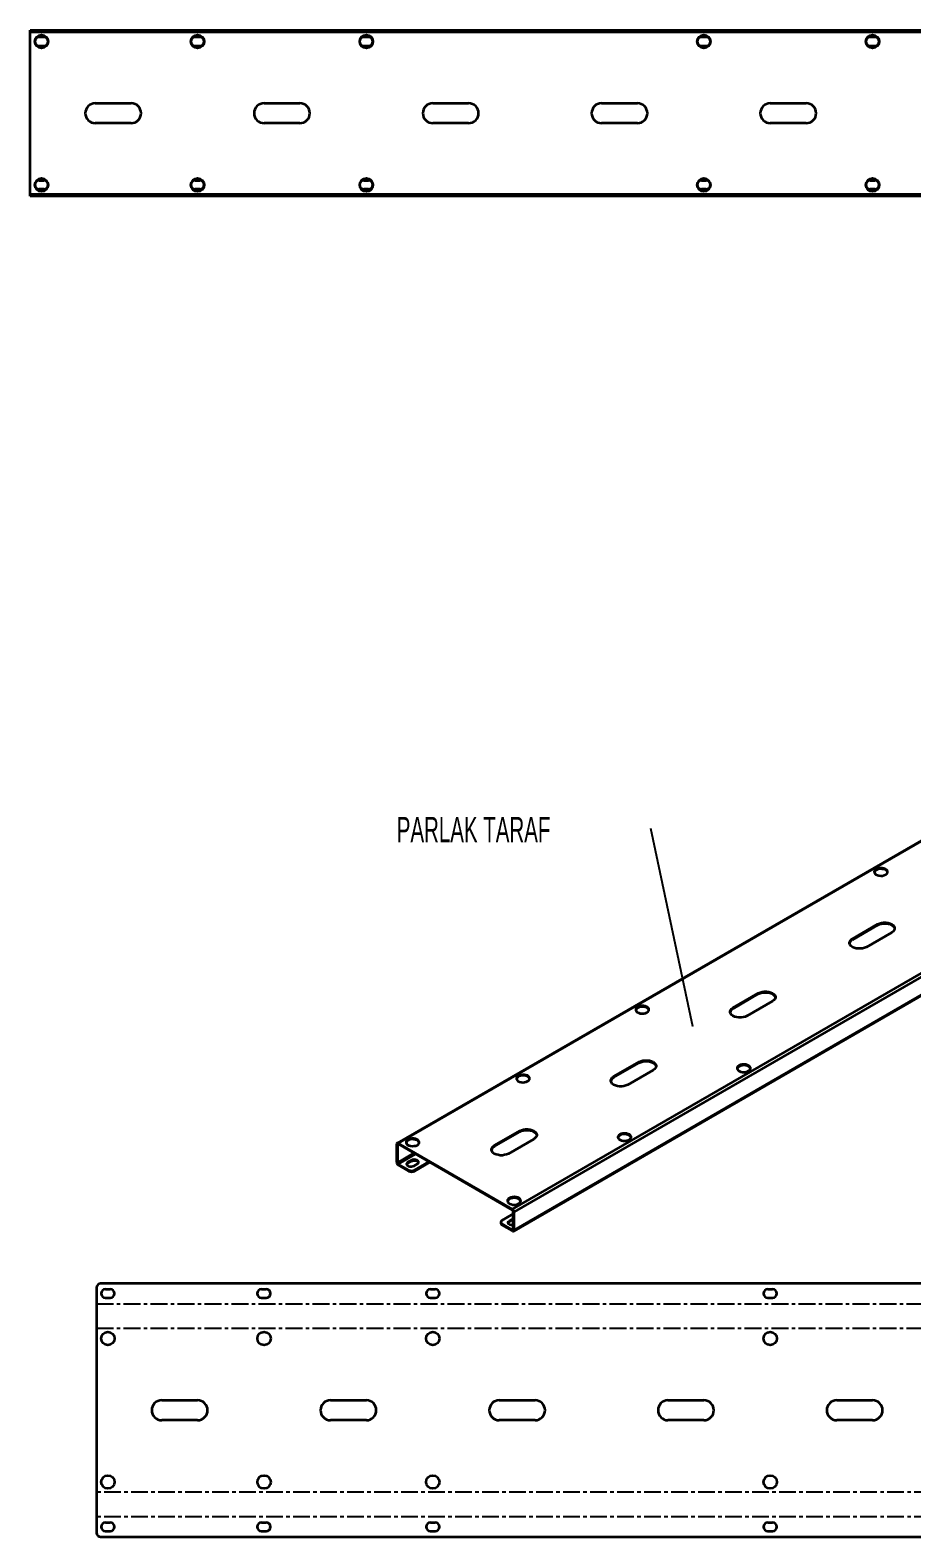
# Model space of a CAD drawing. Header units: millimetres. Extents: x -725 to 860, y -750 to 384.
# Drawn here: x -725 to -61, y -750 to 384 of the extents above; entities that cross this region are included whole.
import ezdxf

# ---------------------------------------------------------------- set-up
doc = ezdxf.new("R2010")
doc.units = ezdxf.units.MM
doc.linetypes.add('CENTERX2', pattern=[20.32, 12.7, -2.54, 2.54, -2.54])
doc.styles.add('SLDTEXTSTYLE0', font='TXT', dxfattribs={"width": 0.605})
doc.dimstyles.new('SLDDIMSTYLE0', dxfattribs={"dimtxt": 0.18, "dimasz": 0.65, "dimexe": 0, "dimexo": 0.0625, "dimgap": 0, "dimtad": 0, "dimtih": 1, "dimtoh": 1, "dimdec": 0, "dimrnd": 1e-09, "dimzin": 0, "dimdsep": 46, "dimtxsty": 'Standard', "dimblk1": 'DOT', "dimblk2": 'DOT', "dimsah": 1, "dimcen": 0.09, "dimadec": 0, "dimazin": 0, "dimtfac": 0.65, "dimtdec": 0, "dimtofl": 0, "dimtmove": 0, "dimatfit": 3, "dimldrblk": 'DOT', "dimfxl": 1, "dimfrac": 2, "dimtolj": 1, "dimtzin": 0, "dimarcsym": 0})

# ---------------------------------------------------------------- blocks, each defined once
blk = doc.blocks.new('SW_NOTE_0_1')
at = {"color": 0, "linetype": 'Continuous', "lineweight": 0, "insert": (-191.1, 8.6), "char_height": 19.05, "attachment_point": 1, "style": 'SLDTEXTSTYLE0'}
blk.add_mtext('PARLAK TARAF', dxfattribs=at)
blk = doc.blocks.new('_Dot')
at = {"color": 0, "linetype": 'ByBlock', "lineweight": -2}
blk.add_line((-0.5, 0), (-1, 0), dxfattribs=at)
at = {"color": 0, "linetype": 'ByBlock', "const_width": 0.5}
blk.add_lwpolyline([(-0.25, 0, 1), (0.25, 0, 1)], format="xyb", close=True, dxfattribs=at)

msp = doc.modelspace()

# ---------------------------------------------------------------- linework, layer by layer
at = {"color": 7, "linetype": 'Continuous', "lineweight": 35}
for p, q in [((-724.7, 382.5), (-724.7, 384.1)), ((-724.7, 384.1), (797.3, 384.1)), ((-724.7, 260.7), (-724.7, 382.5)), ((797.3, 382.5), (-724.7, 382.5)), ((-714.5, 378.9), (-718, 378.9)), ((-597, 378.9), (-600.5, 378.9)), ((-470, 378.9), (-473.5, 378.9)), ((-216, 378.9), (-219.5, 378.9)), ((-89, 378.9), (-92.5, 378.9)), ((-718, 372.4), (-714.5, 372.4)), ((-600.5, 372.4), (-597, 372.4)), ((-473.5, 372.4), (-470, 372.4)), ((-219.5, 372.4), (-216, 372.4)), ((-92.5, 372.4), (-89, 372.4)), ((-675.7, 329.1), (-648.7, 329.1)), ((-548.7, 329.1), (-521.7, 329.1)), ((-421.7, 329.1), (-394.7, 329.1)), ((-294.7, 329.1), (-267.7, 329.1)), ((-167.7, 329.1), (-140.7, 329.1)), ((-648.7, 314.1), (-675.7, 314.1)), ((-521.7, 314.1), (-548.7, 314.1)), ((-394.7, 314.1), (-421.7, 314.1)), ((-267.7, 314.1), (-294.7, 314.1)), ((-140.7, 314.1), (-167.7, 314.1)), ((-718, 270.9), (-714.5, 270.9)), ((-714.5, 264.4), (-718, 264.4)), ((-600.5, 270.9), (-597, 270.9)), ((-597, 264.4), (-600.5, 264.4)), ((-473.5, 270.9), (-470, 270.9)), ((-470, 264.4), (-473.5, 264.4)), ((-219.5, 270.9), (-216, 270.9)), ((-216, 264.4), (-219.5, 264.4)), ((-92.5, 270.9), (-89, 270.9)), ((-89, 264.4), (-92.5, 264.4)), ((-724.7, 260.7), (797.3, 260.7)), ((-724.7, 259.1), (-724.7, 260.7)), ((797.3, 259.1), (-724.7, 259.1)), ((627.7, 167.9), (-448.6, -453.4)), ((628.5, 167.8), (-447.8, -453.5)), ((-361.6, -503.2), (714.6, 118.1)), ((715.7, 116.1), (-360.5, -505.2)), ((-360.5, -518.9), (715.7, 102.4)), ((-360.8, -519.6), (715.4, 101.7)), ((-105.9, -299.8), (-86.9, -288.7)), ((-105.9, -300.4), (-86.9, -289.4)), ((-86.9, -288.7), (-86.9, -289.4)), ((-105.9, -299.8), (-105.9, -300.4)), ((-76.3, -294.9), (-95.3, -305.9)), ((-195.8, -351.6), (-176.7, -340.6)), ((-195.8, -352.3), (-176.7, -341.2)), ((-166.1, -346.7), (-185.1, -357.7)), ((-176.7, -340.6), (-176.7, -341.2)), ((-195.8, -351.6), (-195.8, -352.3)), ((-285.6, -403.4), (-266.5, -392.4)), ((-285.6, -404.1), (-266.5, -393.1)), ((-266.5, -392.4), (-266.5, -393.1)), ((-285.6, -403.4), (-285.6, -404.1)), ((-255.9, -398.6), (-274.9, -409.6)), ((-361.6, -503.2), (-447.8, -453.5)), ((-447.8, -454.1), (-447.8, -453.5)), ((-375.4, -455.3), (-356.3, -444.3)), ((-375.4, -455.9), (-356.3, -444.9)), ((-345.7, -450.4), (-364.8, -461.4)), ((-356.3, -444.3), (-356.3, -444.9)), ((-448.3, -454.5), (-448.9, -454.1)), ((-448.9, -454.1), (-448.9, -467.9)), ((-448.3, -454.5), (-447.8, -454.1)), ((-448.3, -454.5), (-448.3, -468.2)), ((-435.9, -461), (-448.3, -468.2)), ((-361.6, -503.9), (-447.8, -454.1)), ((-447.8, -469.2), (-434.8, -461.7)), ((-375.4, -455.3), (-375.4, -455.9)), ((-448.3, -468.2), (-448.9, -467.9)), ((-439.7, -473.8), (-447.8, -469.2)), ((-447.8, -469.2), (-447.8, -469.8)), ((-439.7, -474.5), (-447.8, -469.8)), ((-437.9, -466.5), (-440.4, -467.9)), ((-437.9, -467.1), (-440.4, -468.6)), ((-440.4, -467.9), (-440.4, -468.6)), ((-439.7, -474.5), (-439.7, -473.8)), ((-437.9, -467.1), (-437.9, -466.5)), ((-435.8, -470.6), (-433.3, -469.1)), ((-424.6, -467.5), (-435.5, -473.8)), ((-424, -467.9), (-435.5, -474.5)), ((-435.5, -473.8), (-435.5, -474.5)), ((-369.7, -511.8), (-361.1, -506.8)), ((-361.6, -503.9), (-361.6, -503.2)), ((-361.1, -504.8), (-360.5, -505.2)), ((-361.1, -518.6), (-361.1, -504.8)), ((-360.5, -518.9), (-360.5, -505.2)), ((-370.6, -513), (-370.6, -513.7)), ((-369.7, -514.2), (-369.7, -514.9)), ((-361.6, -518.9), (-369.7, -514.2)), ((-361.6, -519.5), (-369.7, -514.9)), ((-364, -512), (-361.6, -510.6)), ((-361.6, -511.2), (-364, -512.6)), ((-364, -512), (-364, -512.6)), ((-361.6, -510.6), (-361.1, -510.3)), ((-361.6, -511.2), (-361.6, -510.6)), ((-361.6, -511.2), (-361.1, -511)), ((-361.1, -518.6), (-361.6, -518.9)), ((-361.6, -518.9), (-361.6, -519.5)), ((-361.1, -518.6), (-360.5, -518.9)), ((-674.7, -562.2), (-674.7, -746.8)), ((844.3, -559.2), (-671.7, -559.2)), ((-668, -563.4), (-664.5, -563.4)), ((-550.5, -563.4), (-547, -563.4)), ((-423.5, -563.4), (-420, -563.4)), ((-169.5, -563.4), (-166, -563.4)), ((-668, -569.9), (-664.5, -569.9)), ((-550.5, -569.9), (-547, -569.9)), ((-423.5, -569.9), (-420, -569.9)), ((-169.5, -569.9), (-166, -569.9)), ((-625.7, -647), (-598.7, -647)), ((-498.7, -647), (-471.7, -647)), ((-371.7, -647), (-344.7, -647)), ((-244.7, -647), (-217.7, -647)), ((-117.7, -647), (-90.7, -647)), ((-598.7, -662), (-625.7, -662)), ((-471.7, -662), (-498.7, -662)), ((-344.7, -662), (-371.7, -662)), ((-217.7, -662), (-244.7, -662)), ((-90.7, -662), (-117.7, -662)), ((-668, -739), (-664.5, -739)), ((-668, -745.5), (-664.5, -745.5)), ((-550.5, -739), (-547, -739)), ((-550.5, -745.5), (-547, -745.5)), ((-423.5, -739), (-420, -739)), ((-423.5, -745.5), (-420, -745.5)), ((-169.5, -739), (-166, -739)), ((-169.5, -745.5), (-166, -745.5)), ((-671.7, -749.8), (844.3, -749.8))]:
    msp.add_line(p, q, dxfattribs=at)
at = {"color": 7, "linetype": 'CENTERX2'}
for p, q in [((-674.7, -574.4), (847.3, -574.4)), ((-674.7, -592.8), (847.3, -592.8)), ((847.3, -716.2), (-674.7, -716.2)), ((847.3, -734.6), (-674.7, -734.6))]:
    msp.add_line(p, q, dxfattribs=at)
at = {"color": 7, "linetype": 'Continuous', "lineweight": 35, "flags": 128}
for points in [[(-80.8, -251.4), (-80, -250.8), (-79.5, -250), (-79.4, -249.3), (-79.6, -248.5), (-80.2, -247.8), (-81.1, -247.2), (-82.2, -246.7), (-83.5, -246.5), (-84.9, -246.5), (-86.2, -246.7), (-87.4, -247.1), (-88.4, -247.6), (-89, -248.3), (-89.4, -249.1), (-89.3, -249.8), (-88.9, -250.6), (-88.2, -251.2), (-87.1, -251.8), (-85.9, -252.1), (-84.6, -252.2), (-83.2, -252.2), (-81.9, -251.9), (-80.8, -251.4)], [(-79.4, -249.7), (-79.6, -249.1), (-80.2, -248.4), (-81.1, -247.8), (-82.2, -247.4), (-83.5, -247.2), (-84.9, -247.1), (-86.2, -247.3), (-87.4, -247.7), (-88.4, -248.3), (-89, -248.9), (-89.4, -249.7)], [(-86.9, -288.7), (-85.5, -288.1), (-84, -287.7), (-82.4, -287.5), (-80.7, -287.5), (-79.1, -287.7), (-77.6, -288.1), (-76.3, -288.7), (-75.2, -289.5), (-74.5, -290.4), (-74.1, -291.3), (-74.1, -292.3), (-74.5, -293.2), (-75.2, -294.1), (-76.3, -294.9)], [(-86.9, -289.4), (-85.5, -288.8), (-84, -288.4), (-82.4, -288.2), (-80.7, -288.2), (-79.1, -288.4), (-77.6, -288.8), (-76.3, -289.4), (-75.2, -290.2), (-74.5, -291), (-74.1, -292), (-74.1, -292.1)], [(-95.3, -305.9), (-96.7, -306.5), (-98.2, -306.9), (-99.8, -307.1), (-101.5, -307.1), (-103.1, -306.9), (-104.6, -306.5), (-105.9, -305.9), (-107, -305.1), (-107.7, -304.3), (-108.1, -303.3), (-108.1, -302.3), (-107.7, -301.4), (-107, -300.5), (-105.9, -299.8)], [(-176.7, -340.6), (-175.3, -340), (-173.8, -339.6), (-172.2, -339.3), (-170.5, -339.3), (-168.9, -339.6), (-167.4, -340), (-166.1, -340.6), (-165, -341.3), (-164.3, -342.2), (-163.9, -343.2), (-163.9, -344.1), (-164.3, -345.1), (-165, -346), (-166.1, -346.7)], [(-176.7, -341.2), (-175.3, -340.6), (-173.8, -340.2), (-172.2, -340), (-170.5, -340), (-168.9, -340.2), (-167.4, -340.6), (-166.1, -341.2), (-165, -342), (-164.3, -342.9), (-163.9, -343.8), (-163.9, -344)], [(-260.5, -355.1), (-259.6, -354.5), (-259.1, -353.7), (-259, -352.9), (-259.2, -352.2), (-259.8, -351.5), (-260.7, -350.9), (-261.8, -350.4), (-263.1, -350.2), (-264.5, -350.2), (-265.8, -350.4), (-267, -350.7), (-268, -351.3), (-268.6, -352), (-269, -352.7), (-268.9, -353.5), (-268.5, -354.3), (-267.8, -354.9), (-266.7, -355.4), (-265.5, -355.8), (-264.2, -355.9), (-262.8, -355.8), (-261.5, -355.6), (-260.5, -355.1)], [(-259, -353.4), (-259.2, -352.8), (-259.8, -352.1), (-260.7, -351.5), (-261.8, -351.1), (-263.1, -350.8), (-264.5, -350.8), (-265.8, -351), (-267, -351.4), (-268, -351.9), (-268.6, -352.6), (-269, -353.4)], [(-185.1, -357.7), (-186.5, -358.3), (-188, -358.8), (-189.6, -359), (-191.3, -359), (-192.9, -358.8), (-194.4, -358.3), (-195.8, -357.7), (-196.8, -357), (-197.5, -356.1), (-197.9, -355.2), (-197.9, -354.2), (-197.5, -353.2), (-196.8, -352.4), (-195.8, -351.6)], [(-266.5, -392.4), (-265.1, -391.8), (-263.6, -391.4), (-262, -391.2), (-260.3, -391.2), (-258.7, -391.4), (-257.2, -391.8), (-255.9, -392.4), (-254.8, -393.2), (-254.1, -394.1), (-253.7, -395), (-253.7, -396), (-254.1, -396.9), (-254.8, -397.8), (-255.9, -398.6)], [(-266.5, -393.1), (-265.1, -392.5), (-263.6, -392.1), (-262, -391.8), (-260.3, -391.8), (-258.7, -392.1), (-257.2, -392.5), (-255.9, -393.1), (-254.8, -393.8), (-254.1, -394.7), (-253.7, -395.7), (-253.7, -395.8)], [(-191.2, -395.1), (-192, -395.7), (-192.5, -396.4), (-192.6, -397.2), (-192.4, -398), (-191.8, -398.7), (-190.9, -399.3), (-189.8, -399.7), (-188.5, -400), (-187.1, -400), (-185.8, -399.8), (-184.6, -399.4), (-183.6, -398.9), (-183, -398.2), (-182.6, -397.4), (-182.7, -396.6), (-183.1, -395.9), (-183.9, -395.2), (-184.9, -394.7), (-186.1, -394.4), (-187.4, -394.2), (-188.8, -394.3), (-190.1, -394.6), (-191.2, -395.1)], [(-182.7, -397.4), (-182.7, -397.3), (-183.1, -396.5), (-183.9, -395.9), (-184.9, -395.4), (-186.1, -395), (-187.4, -394.9), (-188.8, -395), (-190.1, -395.3), (-191.2, -395.7)], [(-350.3, -406.9), (-349.4, -406.3), (-348.9, -405.6), (-348.8, -404.8), (-349, -404), (-349.6, -403.3), (-350.5, -402.7), (-351.6, -402.3), (-352.9, -402), (-354.3, -402), (-355.6, -402.2), (-356.8, -402.6), (-357.8, -403.1), (-358.4, -403.8), (-358.8, -404.6), (-358.7, -405.4), (-358.3, -406.1), (-357.6, -406.8), (-356.5, -407.3), (-355.3, -407.6), (-354, -407.8), (-352.6, -407.7), (-351.3, -407.4), (-350.3, -406.9)], [(-348.8, -405.2), (-349, -404.7), (-349.6, -403.9), (-350.5, -403.4), (-351.6, -402.9), (-352.9, -402.7), (-354.3, -402.7), (-355.6, -402.8), (-356.8, -403.2), (-357.8, -403.8), (-358.4, -404.5), (-358.8, -405.2)], [(-274.9, -409.6), (-276.3, -410.2), (-277.8, -410.6), (-279.4, -410.8), (-281.1, -410.8), (-282.7, -410.6), (-284.2, -410.2), (-285.6, -409.6), (-286.6, -408.8), (-287.3, -407.9), (-287.7, -407), (-287.7, -406), (-287.3, -405.1), (-286.6, -404.2), (-285.6, -403.4)], [(-433.3, -454.9), (-432.5, -454.3), (-432, -453.5), (-431.9, -452.7), (-432.1, -452), (-432.7, -451.3), (-433.6, -450.7), (-434.7, -450.2), (-436, -450), (-437.4, -450), (-438.7, -450.2), (-439.9, -450.5), (-440.9, -451.1), (-441.5, -451.8), (-441.8, -452.5), (-441.8, -453.3), (-441.4, -454.1), (-440.6, -454.7), (-439.6, -455.3), (-438.4, -455.6), (-437, -455.7), (-435.7, -455.6), (-434.4, -455.4), (-433.3, -454.9)], [(-431.9, -453.2), (-432.1, -452.6), (-432.7, -451.9), (-433.6, -451.3), (-434.7, -450.9), (-436, -450.7), (-437.4, -450.6), (-438.7, -450.8), (-439.9, -451.2), (-440.9, -451.8), (-441.5, -452.4), (-441.8, -453.2)], [(-356.3, -444.3), (-355, -443.7), (-353.4, -443.2), (-351.8, -443), (-350.1, -443), (-348.5, -443.2), (-347, -443.7), (-345.7, -444.3), (-344.6, -445), (-343.9, -445.9), (-343.5, -446.8), (-343.5, -447.8), (-343.9, -448.8), (-344.6, -449.6), (-345.7, -450.4)], [(-356.3, -444.9), (-355, -444.3), (-353.4, -443.9), (-351.8, -443.7), (-350.1, -443.7), (-348.5, -443.9), (-347, -444.3), (-345.7, -444.9), (-344.6, -445.7), (-343.9, -446.6), (-343.5, -447.5), (-343.5, -447.7)], [(-281, -446.9), (-281.8, -447.5), (-282.3, -448.3), (-282.4, -449.1), (-282.2, -449.8), (-281.6, -450.5), (-280.7, -451.1), (-279.6, -451.6), (-278.3, -451.8), (-276.9, -451.8), (-275.6, -451.6), (-274.4, -451.3), (-273.4, -450.7), (-272.8, -450), (-272.4, -449.3), (-272.5, -448.5), (-272.9, -447.7), (-273.7, -447.1), (-274.7, -446.6), (-275.9, -446.2), (-277.3, -446.1), (-278.6, -446.2), (-279.9, -446.4), (-281, -446.9)], [(-272.5, -449.3), (-272.5, -449.1), (-272.9, -448.4), (-273.7, -447.7), (-274.7, -447.2), (-275.9, -446.9), (-277.3, -446.7), (-278.6, -446.8), (-279.9, -447.1), (-281, -447.6)], [(-364.8, -461.4), (-366.1, -462), (-367.6, -462.4), (-369.2, -462.7), (-370.9, -462.7), (-372.5, -462.4), (-374, -462), (-375.4, -461.4), (-376.4, -460.7), (-377.1, -459.8), (-377.5, -458.8), (-377.5, -457.9), (-377.1, -456.9), (-376.4, -456), (-375.4, -455.3)], [(-440.4, -467.9), (-441.1, -468.4), (-441.4, -469.1), (-441.3, -469.7), (-440.8, -470.3), (-440, -470.8), (-439, -471), (-437.8, -471.1), (-436.7, -470.9), (-435.8, -470.6)], [(-441.3, -469.6), (-441.1, -469.1), (-440.4, -468.6)], [(-433.3, -469.1), (-432.7, -468.6), (-432.4, -468), (-432.5, -467.3), (-433, -466.7), (-433.8, -466.3), (-434.8, -466), (-435.9, -465.9), (-437, -466.1), (-437.9, -466.5)], [(-437.9, -467.1), (-437, -466.8), (-435.9, -466.6), (-434.8, -466.6), (-433.8, -466.9), (-433, -467.4), (-432.5, -468), (-432.4, -468.1)], [(-364, -494.9), (-364.9, -495.5), (-365.4, -496.2), (-365.5, -497), (-365.3, -497.8), (-364.7, -498.5), (-363.8, -499.1), (-362.7, -499.5), (-361.4, -499.8), (-360, -499.8), (-358.7, -499.6), (-357.5, -499.2), (-356.5, -498.7), (-355.9, -498), (-355.5, -497.2), (-355.6, -496.4), (-356, -495.7), (-356.7, -495), (-357.8, -494.5), (-359, -494.2), (-360.3, -494), (-361.7, -494.1), (-363, -494.4), (-364, -494.9)], [(-355.5, -497.3), (-355.6, -497.1), (-356, -496.3), (-356.7, -495.7), (-357.8, -495.2), (-359, -494.8), (-360.3, -494.7), (-361.7, -494.8), (-363, -495.1), (-364, -495.5)], [(-361.1, -515.2), (-361.5, -515.2), (-362.6, -515.1), (-363.6, -514.9), (-364.4, -514.4), (-364.9, -513.8), (-365, -513.2), (-364.7, -512.5), (-364, -512)], [(-364.9, -513.6), (-364.7, -513.2), (-364, -512.6)]]:
    msp.add_lwpolyline(points, dxfattribs=at)
at = {"color": 7, "linetype": 'Continuous', "lineweight": 35}
for centre in [(-716.2, 375.6), (-598.7, 375.6), (-471.7, 375.6), (-217.7, 375.6), (-90.7, 375.6), (-716.2, 267.6), (-598.7, 267.6), (-471.7, 267.6), (-217.7, 267.6), (-90.7, 267.6), (-666.2, -600.5), (-548.7, -600.5), (-421.7, -600.5), (-167.7, -600.5), (-666.2, -708.5), (-548.7, -708.5), (-421.7, -708.5), (-167.7, -708.5)]:
    msp.add_circle(centre, 5, dxfattribs=at)
for centre, radius, start, end in [((-718, 375.6), 3.25, 90, 270), ((-714.5, 375.6), 3.25, 270, 90), ((-600.5, 375.6), 3.25, 90, 270), ((-597, 375.6), 3.25, 270, 90), ((-473.5, 375.6), 3.25, 90, 270), ((-470, 375.6), 3.25, 270, 90), ((-219.5, 375.6), 3.25, 90, 270), ((-216, 375.6), 3.25, 270, 90), ((-92.5, 375.6), 3.25, 90, 270), ((-89, 375.6), 3.25, 270, 90), ((-675.7, 321.6), 7.5, 90, 270), ((-648.7, 321.6), 7.5, 270, 90), ((-548.7, 321.6), 7.5, 90, 270), ((-521.7, 321.6), 7.5, 270, 90), ((-421.7, 321.6), 7.5, 90, 270), ((-394.7, 321.6), 7.5, 270, 90), ((-294.7, 321.6), 7.5, 90, 270), ((-267.7, 321.6), 7.5, 270, 90), ((-167.7, 321.6), 7.5, 90, 270), ((-140.7, 321.6), 7.5, 270, 90), ((-718, 267.6), 3.25, 90, 270), ((-714.5, 267.6), 3.25, 270, 90), ((-600.5, 267.6), 3.25, 90, 270), ((-597, 267.6), 3.25, 270, 90), ((-473.5, 267.6), 3.25, 90, 270), ((-470, 267.6), 3.25, 270, 90), ((-219.5, 267.6), 3.25, 90, 270), ((-216, 267.6), 3.25, 270, 90), ((-92.5, 267.6), 3.25, 90, 270), ((-89, 267.6), 3.25, 270, 90), ((-104.4, -303.9), 3.81, 114.2233, 168.7798), ((-194.2, -355.7), 3.81, 114.2233, 168.7798), ((-190, -398.1), 2.63, 114.9635, 165.2803), ((-284, -407.6), 3.81, 114.2233, 168.7798), ((-448.2, -454), 0.699, 50.7967, 189.214), ((-279.8, -450), 2.63, 114.9635, 165.2803), ((-448, -454.4), 0.349, 50.7967, 189.214), ((-373.8, -459.4), 3.81, 114.2233, 168.7798), ((-446.4, -467.8), 2.46, 182.6055, 237.3945), ((-447.1, -468.1), 1.23, 182.6055, 237.3945), ((-437.6, -469.7), 4.61, 242.6097, 297.3903), ((-437.6, -470.4), 4.61, 242.6097, 297.3903), ((-362.9, -497.9), 2.63, 114.9635, 165.2803), ((-363, -505.3), 2.46, 2.6055, 57.3945), ((-362.3, -504.9), 1.23, 2.6055, 57.3945), ((-369.1, -513.5), 1.51, 185.6948, 245.6253), ((-369.2, -513), 1.31, 110.7834, 249.2166), ((-361.4, -518.6), 0.349, 230.7967, 9.214), ((-361.2, -519), 0.699, 230.7967, 9.214), ((-671.7, -562.2), 3, 90, 180), ((-668, -566.7), 3.25, 90, 270), ((-664.5, -566.7), 3.25, 270, 90), ((-550.5, -566.7), 3.25, 90, 270), ((-547, -566.7), 3.25, 270, 90), ((-423.5, -566.7), 3.25, 90, 270), ((-420, -566.7), 3.25, 270, 90), ((-169.5, -566.7), 3.25, 90, 270), ((-166, -566.7), 3.25, 270, 90), ((-625.7, -654.5), 7.5, 90, 270), ((-598.7, -654.5), 7.5, 270, 90), ((-498.7, -654.5), 7.5, 90, 270), ((-471.7, -654.5), 7.5, 270, 90), ((-371.7, -654.5), 7.5, 90, 270), ((-344.7, -654.5), 7.5, 270, 90), ((-244.7, -654.5), 7.5, 90, 270), ((-217.7, -654.5), 7.5, 270, 90), ((-117.7, -654.5), 7.5, 90, 270), ((-90.7, -654.5), 7.5, 270, 90), ((-671.7, -746.8), 3, 180, 270), ((-668, -742.3), 3.25, 90, 270), ((-664.5, -742.3), 3.25, 270, 90), ((-550.5, -742.3), 3.25, 90, 270), ((-547, -742.3), 3.25, 270, 90), ((-423.5, -742.3), 3.25, 90, 270), ((-420, -742.3), 3.25, 270, 90), ((-169.5, -742.3), 3.25, 90, 270), ((-166, -742.3), 3.25, 270, 90)]:
    msp.add_arc(centre, radius, start, end, dxfattribs=at)

# ---------------------------------------------------------------- block references
at = {"color": 7, "linetype": 'Continuous', "lineweight": 0}
msp.add_blockref('SW_NOTE_0_1', (-257.7, -216.6), dxfattribs=at)

# ---------------------------------------------------------------- leaders
msp.add_leader([(-226, -365.6), (-257.7, -216.6)], dimstyle='SLDDIMSTYLE0', dxfattribs=at)

doc.saveas('drawing.dxf')
